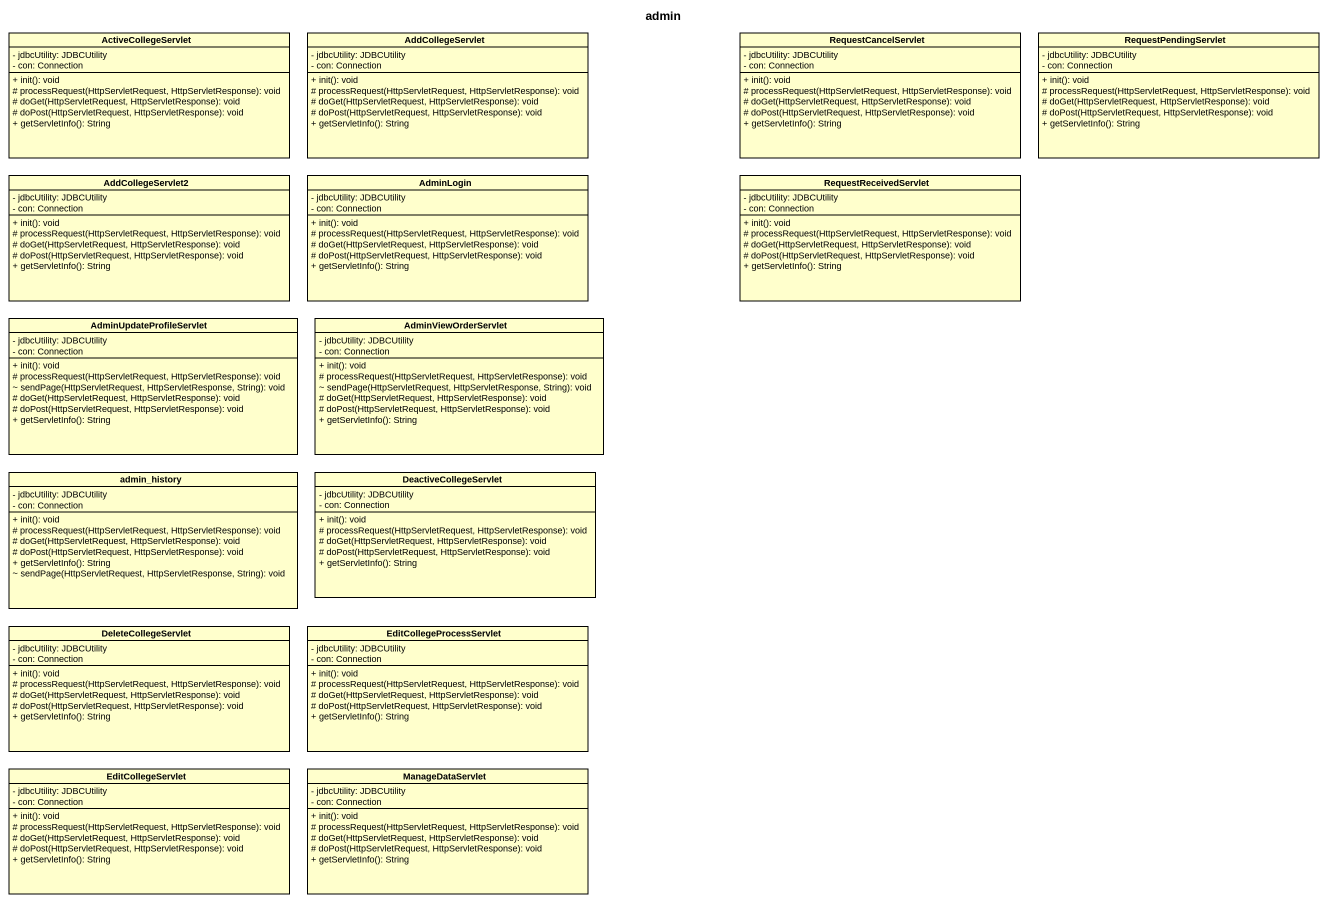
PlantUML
@startuml
title admin
hide circle
hide empty members
skinparam classAttributeIconSize 0
class ActiveCollegeServlet {
  - jdbcUtility: JDBCUtility
  - con: Connection
  + init(): void
  # processRequest(HttpServletRequest, HttpServletResponse): void
  # doGet(HttpServletRequest, HttpServletResponse): void
  # doPost(HttpServletRequest, HttpServletResponse): void
  + getServletInfo(): String
}
class AddCollegeServlet {
  - jdbcUtility: JDBCUtility
  - con: Connection
  + init(): void
  # processRequest(HttpServletRequest, HttpServletResponse): void
  # doGet(HttpServletRequest, HttpServletResponse): void
  # doPost(HttpServletRequest, HttpServletResponse): void
  + getServletInfo(): String
}
class RequestCancelServlet {
  - jdbcUtility: JDBCUtility
  - con: Connection
  + init(): void
  # processRequest(HttpServletRequest, HttpServletResponse): void
  # doGet(HttpServletRequest, HttpServletResponse): void
  # doPost(HttpServletRequest, HttpServletResponse): void
  + getServletInfo(): String
}
class RequestPendingServlet {
  - jdbcUtility: JDBCUtility
  - con: Connection
  + init(): void
  # processRequest(HttpServletRequest, HttpServletResponse): void
  # doGet(HttpServletRequest, HttpServletResponse): void
  # doPost(HttpServletRequest, HttpServletResponse): void
  + getServletInfo(): String
}
class AddCollegeServlet2 {
  - jdbcUtility: JDBCUtility
  - con: Connection
  + init(): void
  # processRequest(HttpServletRequest, HttpServletResponse): void
  # doGet(HttpServletRequest, HttpServletResponse): void
  # doPost(HttpServletRequest, HttpServletResponse): void
  + getServletInfo(): String
}
class AdminLogin {
  - jdbcUtility: JDBCUtility
  - con: Connection
  + init(): void
  # processRequest(HttpServletRequest, HttpServletResponse): void
  # doGet(HttpServletRequest, HttpServletResponse): void
  # doPost(HttpServletRequest, HttpServletResponse): void
  + getServletInfo(): String
}
class RequestReceivedServlet {
  - jdbcUtility: JDBCUtility
  - con: Connection
  + init(): void
  # processRequest(HttpServletRequest, HttpServletResponse): void
  # doGet(HttpServletRequest, HttpServletResponse): void
  # doPost(HttpServletRequest, HttpServletResponse): void
  + getServletInfo(): String
}
class AdminUpdateProfileServlet {
  - jdbcUtility: JDBCUtility
  - con: Connection
  + init(): void
  # processRequest(HttpServletRequest, HttpServletResponse): void
  ~ sendPage(HttpServletRequest, HttpServletResponse, String): void
  # doGet(HttpServletRequest, HttpServletResponse): void
  # doPost(HttpServletRequest, HttpServletResponse): void
  + getServletInfo(): String
}
class AdminViewOrderServlet {
  - jdbcUtility: JDBCUtility
  - con: Connection
  + init(): void
  # processRequest(HttpServletRequest, HttpServletResponse): void
  ~ sendPage(HttpServletRequest, HttpServletResponse, String): void
  # doGet(HttpServletRequest, HttpServletResponse): void
  # doPost(HttpServletRequest, HttpServletResponse): void
  + getServletInfo(): String
}
class admin_history {
  - jdbcUtility: JDBCUtility
  - con: Connection
  + init(): void
  # processRequest(HttpServletRequest, HttpServletResponse): void
  # doGet(HttpServletRequest, HttpServletResponse): void
  # doPost(HttpServletRequest, HttpServletResponse): void
  + getServletInfo(): String
  ~ sendPage(HttpServletRequest, HttpServletResponse, String): void
}
class DeactiveCollegeServlet {
  - jdbcUtility: JDBCUtility
  - con: Connection
  + init(): void
  # processRequest(HttpServletRequest, HttpServletResponse): void
  # doGet(HttpServletRequest, HttpServletResponse): void
  # doPost(HttpServletRequest, HttpServletResponse): void
  + getServletInfo(): String
}
class DeleteCollegeServlet {
  - jdbcUtility: JDBCUtility
  - con: Connection
  + init(): void
  # processRequest(HttpServletRequest, HttpServletResponse): void
  # doGet(HttpServletRequest, HttpServletResponse): void
  # doPost(HttpServletRequest, HttpServletResponse): void
  + getServletInfo(): String
}
class EditCollegeProcessServlet {
  - jdbcUtility: JDBCUtility
  - con: Connection
  + init(): void
  # processRequest(HttpServletRequest, HttpServletResponse): void
  # doGet(HttpServletRequest, HttpServletResponse): void
  # doPost(HttpServletRequest, HttpServletResponse): void
  + getServletInfo(): String
}
class EditCollegeServlet {
  - jdbcUtility: JDBCUtility
  - con: Connection
  + init(): void
  # processRequest(HttpServletRequest, HttpServletResponse): void
  # doGet(HttpServletRequest, HttpServletResponse): void
  # doPost(HttpServletRequest, HttpServletResponse): void
  + getServletInfo(): String
}
class ManageDataServlet {
  - jdbcUtility: JDBCUtility
  - con: Connection
  + init(): void
  # processRequest(HttpServletRequest, HttpServletResponse): void
  # doGet(HttpServletRequest, HttpServletResponse): void
  # doPost(HttpServletRequest, HttpServletResponse): void
  + getServletInfo(): String
}
@enduml
